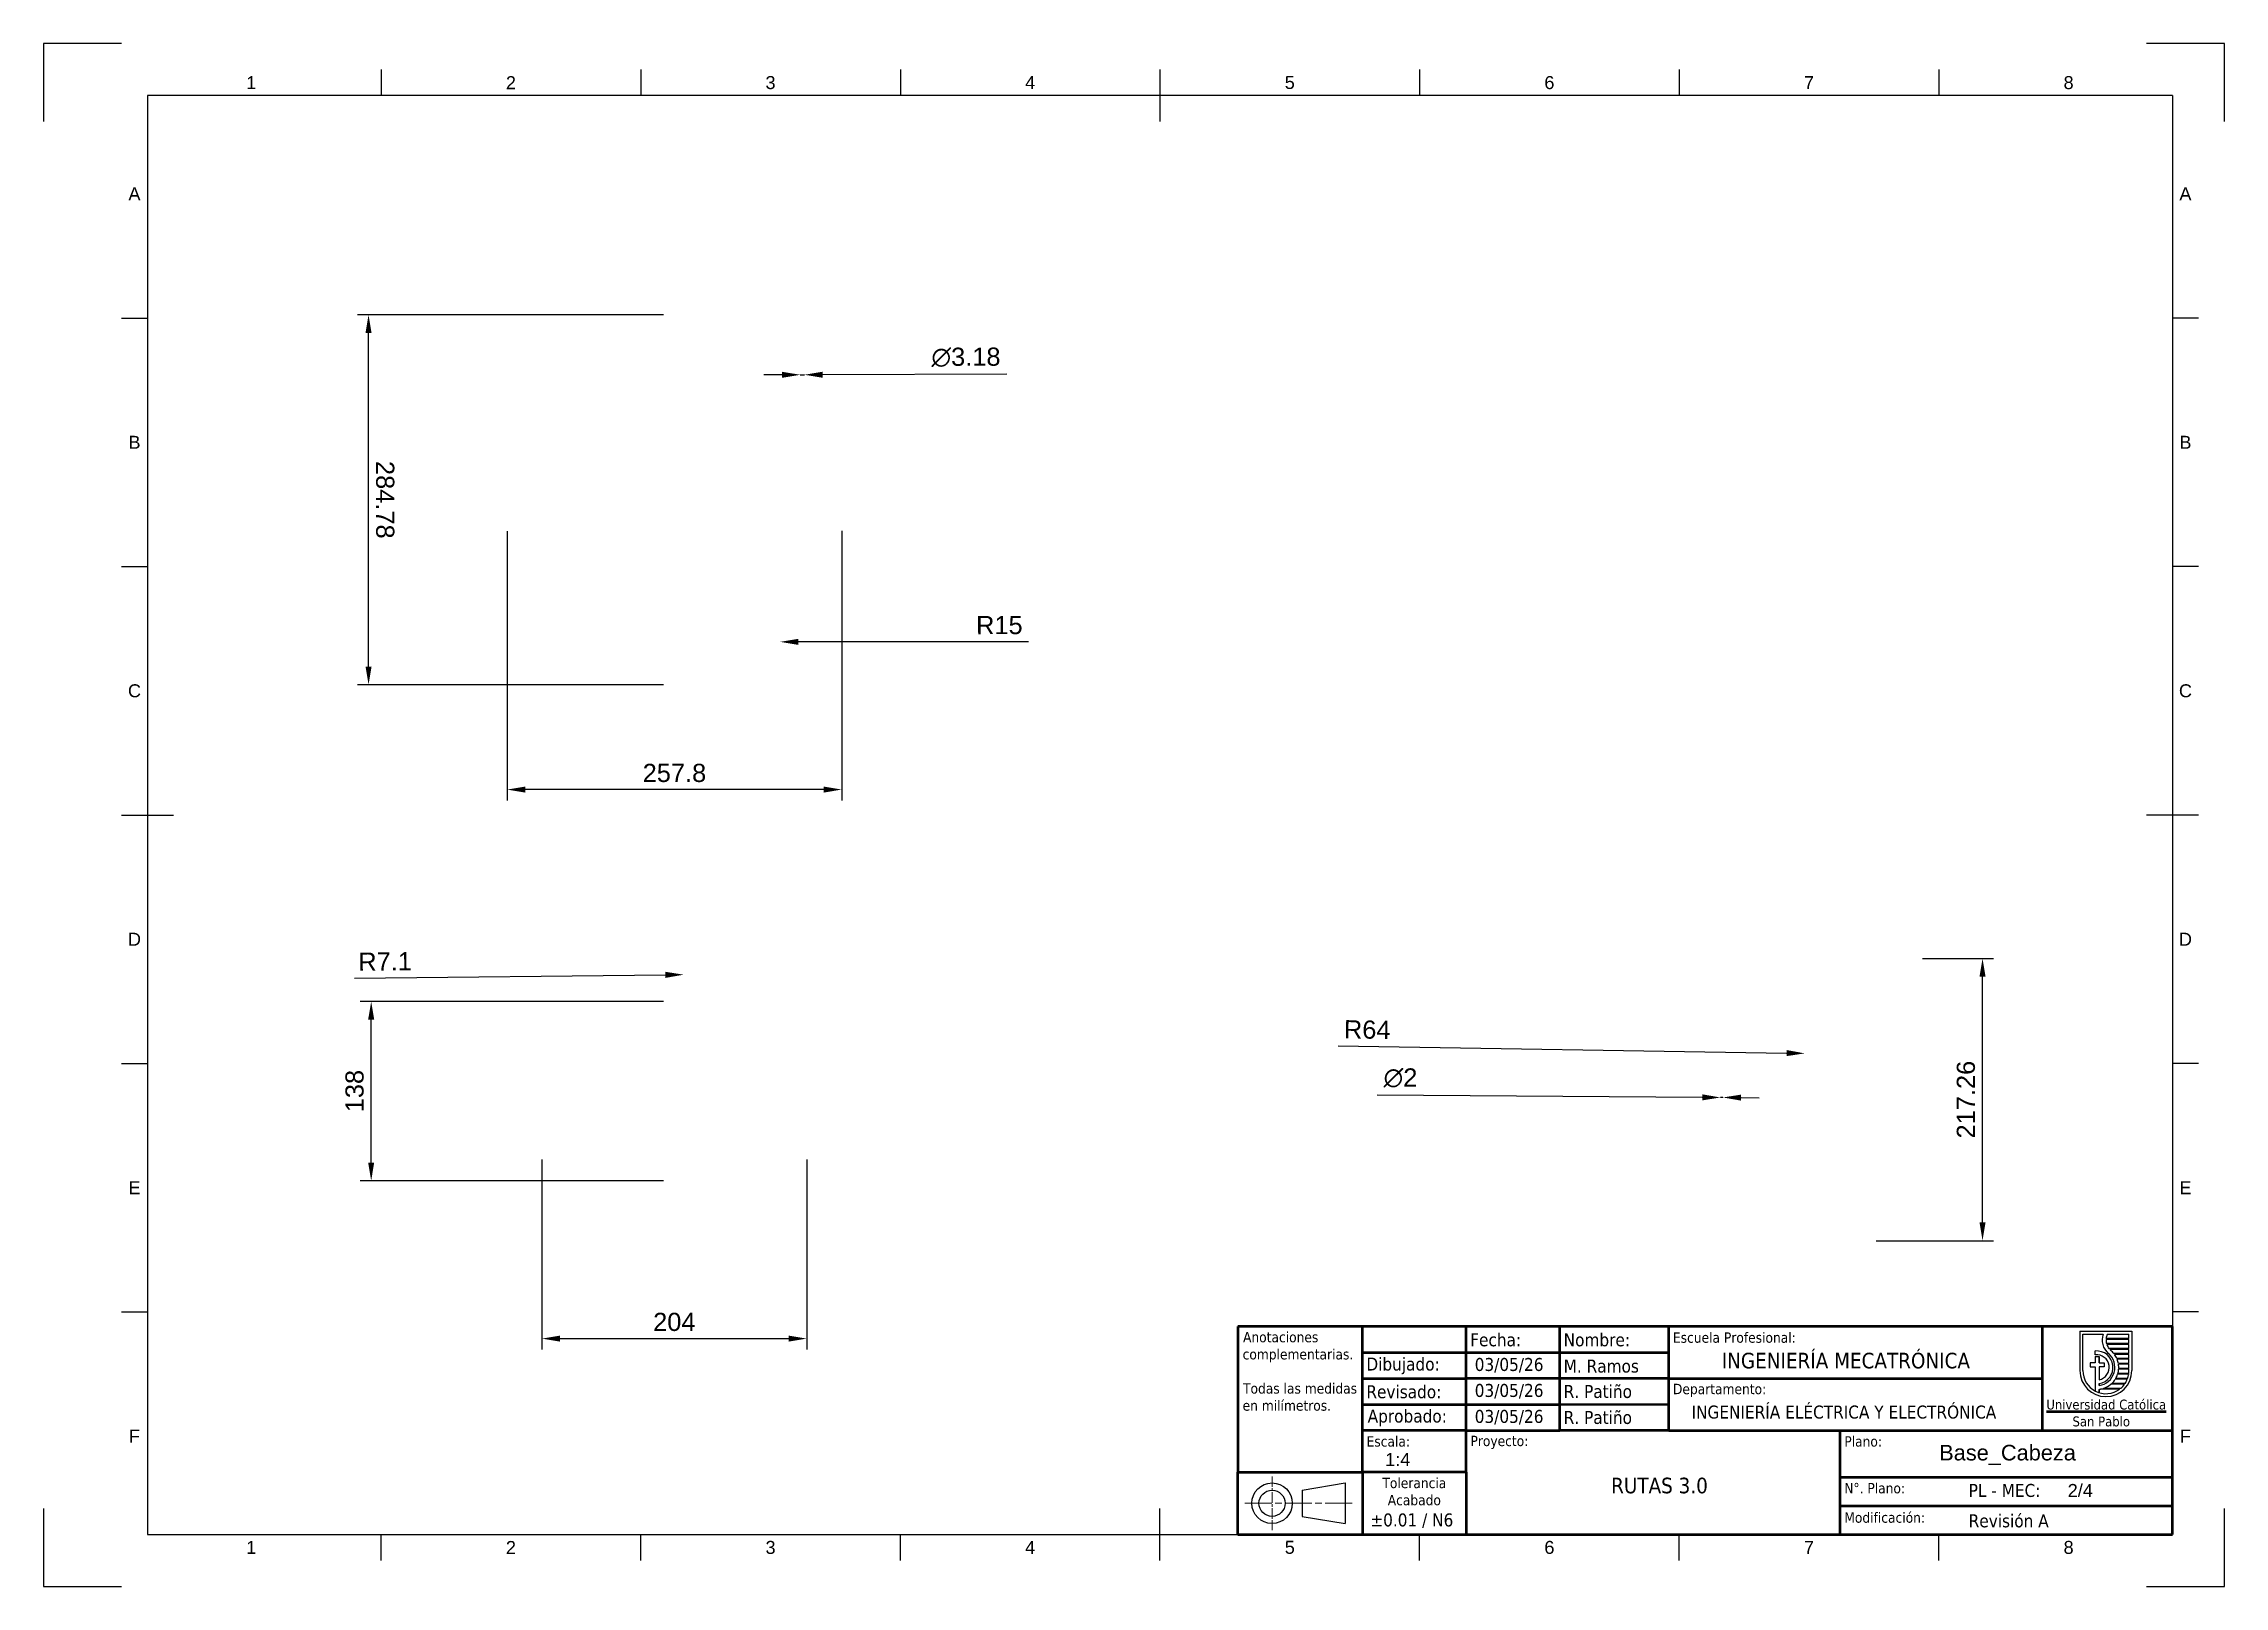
# Paper-space layout 'Plano1' of a CAD drawing. Header units: millimetres. Extents: x 0 to 420, y 0 to 297.
import ezdxf
from ezdxf.enums import TextEntityAlignment as Align

# ---------------------------------------------------------------- set-up
doc = ezdxf.new("R2010")
doc.units = ezdxf.units.MM
doc.header["$LTSCALE"] = 0.75
doc.linetypes.add('CHAIN', pattern=[0.3543, 0.2362, -0.0295, 0.0591, -0.0295])
for name, color, linetype, lineweight in [('BORDER', 7, 'Continuous', 25), ('FD_Dimensions', 7, 'Continuous', 25), ('Notes', 7, 'Continuous', 25), ('Title (ISO)', 7, 'Continuous', 50), ('TITLEBLOCK', 7, 'Continuous', 35)]:
    doc.layers.add(name, color=color, linetype=linetype, lineweight=lineweight)
doc.styles.add('FusionTitle', font='arial.ttf')
doc.styles.add('MtXpl_Tahoma', font='tahoma.ttf')
doc.styles.add('MtXpl_Tahoma_1', font='tahomabd.ttf')
doc.styles.get("Standard").update_dxf_attribs({"font": 'arial.ttf'})
doc.dimstyles.new('Dim-ISO-25', dxfattribs={"dimtxt": 3.5, "dimasz": 3.5, "dimexe": 2.1, "dimexo": 2.1, "dimgap": 1.4, "dimtad": 1, "dimzin": 12, "dimdsep": 46, "dimtxsty": 'Standard', "dimcen": 0, "dimazin": 3, "dimtp": 0.1, "dimtm": 0.1, "dimtfac": 0.714286, "dimtmove": 0, "dimatfit": 3, "dimfxl": 1, "dimtzin": 12, "dimarcsym": 0})

# ---------------------------------------------------------------- blocks, each defined once
blk = doc.blocks.new('ISO_A3_SHEET')
at = {"layer": 'BORDER'}
for p, q in [((65, 292), (65, 287)), ((115, 292), (115, 287)), ((165, 292), (165, 287)), ((215, 292), (215, 282)), ((265, 292), (265, 287)), ((315, 292), (315, 287)), ((365, 292), (365, 287)), ((410, 287), (20, 287)), ((20, 287), (20, 10)), ((410, 287), (410, 10)), ((15, 244.16666), (20, 244.16666)), ((415, 244.16666), (410, 244.16666)), ((15, 196.33333), (20, 196.33333)), ((415, 196.33333), (410, 196.33333)), ((15, 148.5), (25, 148.5)), ((415, 148.5), (405, 148.5)), ((15, 100.66667), (20, 100.66667)), ((415, 100.66667), (410, 100.66667)), ((15, 52.83334), (20, 52.83334)), ((415, 52.83334), (410, 52.83334)), ((215, 5), (215, 15)), ((20, 10), (410, 10)), ((65, 5), (65, 10)), ((115, 5), (115, 10)), ((165, 5), (165, 10)), ((265, 5), (265, 10)), ((315, 5), (315, 10)), ((365, 5), (365, 10))]:
    blk.add_line(p, q, dxfattribs=at)
at = {"layer": 'Defpoints'}
for p, q in [((15, 297), (0, 297)), ((0, 297), (0, 282)), ((420, 297), (405, 297)), ((420, 282), (420, 297)), ((0, 15), (0, 0)), ((420, 0), (420, 15)), ((0, 0), (15, 0)), ((405, 0), (420, 0))]:
    blk.add_line(p, q, dxfattribs=at)
at = {"layer": 'BORDER', "style": 'FusionTitle'}
for s, p in [('1', (40, 289.5)), ('2', (90, 289.5)), ('3', (140, 289.5)), ('4', (190, 289.5)), ('5', (240, 289.5)), ('6', (290, 289.5)), ('7', (340, 289.5)), ('8', (390, 289.5)), ('A', (17.5, 268.08333)), ('A', (412.5, 268.08333)), ('B', (17.5, 220.25)), ('B', (412.5, 220.25)), ('C', (17.5, 172.41667)), ('C', (412.5, 172.41667)), ('D', (17.5, 124.58334)), ('D', (412.5, 124.58334)), ('E', (17.5, 76.75001)), ('E', (412.5, 76.75001)), ('F', (17.5, 28.91668)), ('F', (412.5, 28.91668)), ('1', (40, 7.5)), ('2', (90, 7.5)), ('3', (140, 7.5)), ('4', (190, 7.5)), ('5', (240, 7.5)), ('6', (290, 7.5)), ('7', (340, 7.5)), ('8', (390, 7.5))]:
    blk.add_text(s, height=2.5, dxfattribs=at).set_placement(p, align=Align.MIDDLE)
blk = doc.blocks.new('MEC_UCSP_2026_ROTULO')
at = {"color": 7, "lineweight": 25}
blk.add_line((-17.82, 39.13), (-7.82, 39.13), dxfattribs=at)
at = {"lineweight": 25}
for p, q in [((-17.82, 39.13), (-17.82, 31.53)), ((-17.26, 31.53), (-17.26, 38.57)), ((-17.26, 38.57), (-13.32, 38.57)), ((-12.52, 38.57), (-8.38, 38.57)), ((-8.38, 37.69), (-8.38, 38.57)), ((-7.82, 39.13), (-7.82, 31.53)), ((-14.86, 34.59), (-14.86, 35.33)), ((-14.86, 34.23), (-14.86, 33.01)), ((-14.86, 34.23), (-14.12, 34.23)), ((-14.12, 34.23), (-14.12, 33.01)), ((-8.38, 37.53), (-12.79, 37.53)), ((-8.38, 37.69), (-12.78, 37.69)), ((-8.38, 36.73), (-12.71, 36.73)), ((-8.38, 36.58), (-12.66, 36.58)), ((-8.38, 35.77), (-12.21, 35.77)), ((-8.38, 35.62), (-12.08, 35.62)), ((-8.38, 34.82), (-11.28, 34.82)), ((-8.38, 34.66), (-11.16, 34.66)), ((-8.38, 33.86), (-10.71, 33.86)), ((-8.38, 33.71), (-10.64, 33.71)), ((-8.38, 36.73), (-8.38, 37.53)), ((-8.38, 35.77), (-8.38, 36.58)), ((-8.38, 34.82), (-8.38, 35.62)), ((-8.38, 33.86), (-8.38, 34.66)), ((-8.38, 32.9), (-8.38, 33.71)), ((-14.86, 33.01), (-15.86, 33.01)), ((-15.86, 33.01), (-15.86, 32.27)), ((-15.86, 32.27), (-14.86, 32.27)), ((-14.86, 32.27), (-14.86, 27.58)), ((-14.12, 33.01), (-13.13, 33.01)), ((-14.12, 32.27), (-14.12, 29.78)), ((-13.13, 32.27), (-14.12, 32.27)), ((-13.13, 33.01), (-13.13, 32.27)), ((-8.7, 29.88), (-11.02, 29.88)), ((-8.64, 30.03), (-10.92, 30.03)), ((-8.44, 30.84), (-10.57, 30.84)), ((-8.41, 30.99), (-10.52, 30.99)), ((-8.38, 32.9), (-10.42, 32.9)), ((-8.38, 32.75), (-10.39, 32.75)), ((-8.38, 31.79), (-10.37, 31.79)), ((-8.38, 31.95), (-10.36, 31.95)), ((-8.38, 31.95), (-8.38, 32.75)), ((-8.38, 31.53), (-8.38, 31.79)), ((-14.12, 29.03), (-14.12, 28.67)), ((-14.12, 27.93), (-14.12, 27.28)), ((-10.17, 27.97), (-13.85, 27.97)), ((-9.97, 28.12), (-13.26, 28.12)), ((-9.22, 28.92), (-11.84, 28.92)), ((-9.12, 29.08), (-11.67, 29.08))]:
    blk.add_line(p, q, dxfattribs=at)
for p, q in [((-14.12, 34.23), (-14.12, 33.01)), ((-14.12, 29.03), (-14.12, 28.67)), ((-14.12, 27.93), (-14.12, 27.28))]:
    blk.add_line(p, q)
for centre, radius, start, end in [((-10.22, 37.4), 3.32, 159.4919, 229.9701), ((-10.22, 37.4), 2.58, 153.2124, 173.7257), ((-14.62, 32.16), 3.17, 279.0593, 94.3439), ((-14.62, 32.16), 2.44, 281.8358, 95.6623), ((-14.62, 32.16), 3.53, 278.1382, 49.9701), ((-10.22, 37.4), 2.58, 177.1373, 195.1765), ((-10.22, 37.4), 2.58, 198.7319, 219.2627), ((-14.62, 32.16), 4.27, 38.4452, 49.9701), ((-14.62, 32.16), 4.27, 23.4265, 35.8674), ((-14.62, 32.16), 4.27, 9.9842, 21.2057), ((-12.82, 31.53), 5, 180, 0), ((-12.82, 31.53), 4.44, 180, 306.7065), ((-14.62, 32.16), 4.27, 313.664, 327.6519), ((-14.62, 32.16), 4.27, 330.0525, 341.8885), ((-14.62, 32.16), 4.27, 344.0373, 355.0278), ((-14.62, 32.16), 4.27, 357.0871, 7.9045), ((-12.82, 31.53), 4.44, 326.5146, 338.2428), ((-12.82, 31.53), 4.44, 340.3541, 351.0741), ((-12.82, 31.53), 4.44, 353.0681, 0), ((-14.62, 32.16), 4.27, 276.7227, 280.4384), ((-14.62, 32.16), 4.27, 288.631, 310.6014), ((-12.82, 31.53), 4.44, 309.8932, 324.1128)]:
    blk.add_arc(centre, radius, start, end, dxfattribs=at)
at = {"lineweight": 35}
blk.add_arc((-10.22, 37.4), 2.58, 223.8063, 229.9701, dxfattribs=at)
at = {"layer": 'Title (ISO)'}
for p, q in [((0, 40), (-180, 40)), ((-180, 40), (-180, 12)), ((-156, 35), (-156, 40)), ((-136, 35), (-136, 40)), ((-118, 35), (-118, 40)), ((-97, 35), (-97, 40)), ((-25, 20), (-25, 40)), ((0, 11), (0, 40)), ((-156, 29.95), (-156, 35)), ((-156, 35), (-136, 35)), ((-136, 35), (-118, 35)), ((-136, 30), (-136, 35)), ((-118, 30), (-118, 35.01)), ((-118, 35), (-97, 35)), ((-97, 30), (-97, 35)), ((-156, 30), (-136, 30)), ((-156, 24.96), (-156, 29.95)), ((-136, 20), (-136, 30)), ((-136, 30), (-136, 30)), ((-118, 30), (-136, 30)), ((-118, 25.06), (-118, 30)), ((-97, 30), (-118, 30)), ((-97, 30), (-25, 30)), ((-97, 25), (-97, 30)), ((-156, 25), (-136, 25)), ((-156, 20), (-156, 24.96)), ((-136, 25), (-118, 25)), ((-118, 20), (-118, 25.06)), ((-97, 24.94), (-118, 25)), ((-97, 20), (-97, 25)), ((-136, 20), (-156, 20)), ((-156, 12), (-156, 20)), ((-136, 12), (-136, 20)), ((-136, 20), (-118, 20)), ((-97, 20), (-118, 20)), ((-97, 20), (-64, 20)), ((-64, 11), (-64, 20)), ((-64, 20), (0, 20)), ((-180, 12), (-156, 12)), ((-180, 0), (-180, 12)), ((-136, 12), (-156, 12)), ((-156, 12), (-156, 0)), ((-136, 12), (-136, 0)), ((-64, 11), (0, 11)), ((-64, 5.5), (-64, 11)), ((0, 0), (0, 11)), ((-64, 0), (-64, 5.5)), ((-64, 5.5), (-0.09, 5.5)), ((-180, 0), (0, 0))]:
    blk.add_line(p, q, dxfattribs=at)
at = {"layer": 'Title (ISO)', "linetype": 'CHAIN', "lineweight": 18, "ltscale": 11.506328}
blk.add_line((-173.41, 11.18), (-173.41, 0.82), dxfattribs=at)
at = {"layer": 'Title (ISO)', "lineweight": 25}
for p, q in [((-167.64, 8.52), (-159.31, 9.9)), ((-167.64, 8.52), (-167.64, 3.48)), ((-159.31, 9.9), (-159.31, 2.1)), ((-167.64, 3.48), (-159.31, 2.1))]:
    blk.add_line(p, q, dxfattribs=at)
at = {"layer": 'Title (ISO)', "linetype": 'CHAIN', "lineweight": 18, "ltscale": 29.126099}
blk.add_line((-178.64, 6), (-158, 6), dxfattribs=at)
at = {"layer": 'Title (ISO)', "lineweight": 25}
for radius in [3.9, 2.52]:
    blk.add_circle((-173.41, 6), radius, dxfattribs=at)
at = {"layer": 'Title (ISO)'}
for s, height, style, p in [('Anotaciones', 2, 'MtXpl_Tahoma', (-179, 36.99)), ('Fecha:', 2.5, 'MtXpl_Tahoma', (-135.25, 36.22)), ('Nombre:', 2.5, 'MtXpl_Tahoma', (-117.25, 36.22)), ('Escuela Profesional:', 2, 'MtXpl_Tahoma', (-96.2, 36.9)), ('complementarias.', 2, 'MtXpl_Tahoma', (-179.08, 33.69)), ('Dibujado:', 2.5, 'MtXpl_Tahoma', (-155.25, 31.55)), ('03/05/26', 2.5, 'MtXpl_Tahoma', (-134.38, 31.47)), ('M. Ramos', 2.5, 'MtXpl_Tahoma', (-117.25, 31.16)), ('INGENIERÍA MECATRÓNICA', 3, 'MtXpl_Tahoma', (-86.81, 31.97)), ('Todas las medidas', 2, 'MtXpl_Tahoma', (-179, 27.11)), ('en milímetros.', 2, 'MtXpl_Tahoma', (-179.08, 23.82)), ('Revisado:', 2.5, 'MtXpl_Tahoma', (-155.25, 26.22)), ('03/05/26', 2.5, 'MtXpl_Tahoma', (-134.38, 26.47)), ('R. Patiño', 2.5, 'MtXpl_Tahoma', (-117.25, 26.27)), ('Departamento:', 2, 'MtXpl_Tahoma', (-96.2, 27)), ('INGENIERÍA ELÉCTRICA Y ELECTRÓNICA', 2.5, 'MtXpl_Tahoma', (-92.63, 22.31)), ('%%UUniversidad Católica', 1.9, 'MtXpl_Tahoma', (-24.29, 24.05)), ('Aprobado:', 2.5, 'MtXpl_Tahoma', (-155, 21.54)), ('03/05/26', 2.5, 'MtXpl_Tahoma', (-134.38, 21.47)), ('R. Patiño', 2.5, 'MtXpl_Tahoma', (-117.25, 21.27)), ('San Pablo', 1.9, 'MtXpl_Tahoma_1', (-19.25, 20.8)), ('Escala:', 2, 'MtXpl_Tahoma', (-155.2, 16.91)), ('Proyecto:', 2, 'MtXpl_Tahoma', (-135.2, 17)), ('Plano:', 2, 'MtXpl_Tahoma', (-63.2, 16.91)), ('Tolerancia', 2, 'MtXpl_Tahoma', (-152.16, 8.91)), ('RUTAS 3.0', 3, 'MtXpl_Tahoma', (-108.11, 7.92)), ('N°. Plano:', 2, 'MtXpl_Tahoma', (-63.2, 7.91)), ('PL - MEC:', 2.5, 'MtXpl_Tahoma', (-39.25, 7.22)), ('Acabado', 2, 'MtXpl_Tahoma', (-151.13, 5.62)), ('Modificación:', 2, 'MtXpl_Tahoma', (-63.2, 2.25)), ('±0.01 / N6', 2.5, 'MtXpl_Tahoma', (-154.49, 1.54)), ('Revisión A', 2.5, 'MtXpl_Tahoma', (-39.25, 1.37))]:
    blk.add_text(s, height=height, dxfattribs=dict(at, style=style)).set_placement(p)
at = {"layer": 'TITLEBLOCK', "lineweight": 13}
blk.add_attdef('SCALE', (-151.64, 13.18), '', height=2.5, dxfattribs=at)
blk.add_attdef('SHEET', text='', height=2.5, dxfattribs=at).set_placement((-17.75, 7.21), align=Align.CENTER)
blk = doc.blocks.new('*D122')
at = {"layer": 'Defpoints', "color": 0, "transparency": 16777216}
for p in [(307.18, 103.13), (323.18, 102.87)]:
    blk.add_point(p, dxfattribs=at)
at = {"layer": 'FD_Dimensions', "color": 0, "lineweight": -2, "transparency": 16777216}
blk.add_line((249.3, 104.08), (335.68, 102.66), dxfattribs=at)
at = {"layer": 'FD_Dimensions', "color": 0, "transparency": 16777216}
blk.add_solid([(335.69, 103.25), (335.67, 102.08), (339.18, 102.61)], dxfattribs=at)
at = {"layer": 'FD_Dimensions', "color": 0, "transparency": 16777216, "insert": (254.92, 107.17), "char_height": 3.5, "attachment_point": 5, "rotation": 359.0625}
blk.add_mtext('R64', dxfattribs=at)
blk = doc.blocks.new('*D123')
at = {"layer": 'Defpoints', "color": 0, "transparency": 16777216}
for p in [(322.93, 94.12), (323.43, 94.12)]:
    blk.add_point(p, dxfattribs=at)
at = {"layer": 'FD_Dimensions', "color": 0, "lineweight": -2, "transparency": 16777216}
for p, q in [((256.86, 94.62), (319.43, 94.15)), ((323.43, 94.12), (322.93, 94.12)), ((326.93, 94.09), (330.43, 94.06))]:
    blk.add_line(p, q, dxfattribs=at)
at = {"layer": 'FD_Dimensions', "color": 0, "transparency": 16777216}
for points in [[(319.43, 94.73), (319.43, 93.56), (322.93, 94.12)], [(326.93, 94.67), (326.93, 93.51), (323.43, 94.12)]]:
    blk.add_solid(points, dxfattribs=at)
at = {"layer": 'FD_Dimensions', "color": 0, "transparency": 16777216, "insert": (261.32, 97.87), "char_height": 3.5, "attachment_point": 5, "rotation": 359.5678}
blk.add_mtext('∅2', dxfattribs=at)
blk = doc.blocks.new('*D126')
at = {"layer": 'Defpoints', "color": 0, "transparency": 16777216}
for p in [(145.73, 233.25), (146.52, 233.25)]:
    blk.add_point(p, dxfattribs=at)
at = {"layer": 'FD_Dimensions', "color": 0, "lineweight": -2, "transparency": 16777216}
for p, q in [((142.23, 233.24), (138.73, 233.23)), ((145.73, 233.25), (146.52, 233.25)), ((185.51, 233.35), (150.02, 233.26))]:
    blk.add_line(p, q, dxfattribs=at)
at = {"layer": 'FD_Dimensions', "color": 0, "transparency": 16777216}
for points in [[(142.23, 233.82), (142.23, 232.66), (145.73, 233.25)], [(150.02, 233.84), (150.02, 232.68), (146.52, 233.25)]]:
    blk.add_solid(points, dxfattribs=at)
at = {"layer": 'FD_Dimensions', "color": 0, "transparency": 16777216, "insert": (177.64, 236.61), "char_height": 3.5, "attachment_point": 5, "rotation": 0.1449}
blk.add_mtext('∅3.18', dxfattribs=at)
blk = doc.blocks.new('*D127')
at = {"layer": 'Defpoints', "color": 0, "transparency": 16777216}
for p in [(89.26, 205.27), (153.71, 205.28), (89.27, 153.39)]:
    blk.add_point(p, dxfattribs=at)
at = {"layer": 'FD_Dimensions', "color": 0, "lineweight": -2, "transparency": 16777216}
for p, q in [((89.26, 203.17), (89.27, 151.29)), ((153.71, 203.18), (153.72, 151.3)), ((150.22, 153.4), (92.77, 153.39))]:
    blk.add_line(p, q, dxfattribs=at)
at = {"layer": 'FD_Dimensions', "color": 0, "transparency": 16777216}
for points in [[(92.77, 153.97), (92.77, 152.81), (89.27, 153.39)], [(150.22, 153.98), (150.22, 152.81), (153.72, 153.4)]]:
    blk.add_solid(points, dxfattribs=at)
at = {"layer": 'FD_Dimensions', "color": 0, "transparency": 16777216, "insert": (121.49, 156.58), "char_height": 3.5, "attachment_point": 5, "rotation": 0.0082}
blk.add_mtext('257.8', dxfattribs=at)
blk = doc.blocks.new('*D128')
at = {"layer": 'Defpoints', "color": 0, "transparency": 16777216}
for p in [(62.58, 244.78), (121.49, 244.78), (121.5, 173.59)]:
    blk.add_point(p, dxfattribs=at)
at = {"layer": 'FD_Dimensions', "color": 0, "lineweight": -2, "transparency": 16777216}
for p, q in [((119.39, 244.78), (60.48, 244.78)), ((62.58, 177.08), (62.58, 241.28)), ((119.4, 173.59), (60.48, 173.58))]:
    blk.add_line(p, q, dxfattribs=at)
at = {"layer": 'FD_Dimensions', "color": 0, "transparency": 16777216}
for points in [[(63.16, 241.28), (61.99, 241.28), (62.58, 244.78)], [(63.16, 177.08), (62, 177.08), (62.58, 173.58)]]:
    blk.add_solid(points, dxfattribs=at)
at = {"layer": 'FD_Dimensions', "color": 0, "transparency": 16777216, "insert": (65.77, 209.18), "char_height": 3.5, "attachment_point": 5, "rotation": 270.0048}
blk.add_mtext('284.78', dxfattribs=at)
blk = doc.blocks.new('*D129')
at = {"layer": 'Defpoints', "color": 0, "transparency": 16777216}
for p in [(145.61, 181.83), (149.36, 181.83)]:
    blk.add_point(p, dxfattribs=at)
at = {"layer": 'FD_Dimensions', "color": 0, "lineweight": -2, "transparency": 16777216}
blk.add_line((189.67, 181.86), (145.36, 181.83), dxfattribs=at)
at = {"layer": 'FD_Dimensions', "color": 0, "transparency": 16777216}
blk.add_solid([(145.36, 182.42), (145.36, 181.25), (141.86, 181.83)], dxfattribs=at)
at = {"layer": 'FD_Dimensions', "color": 0, "transparency": 16777216, "insert": (184.07, 185.04), "char_height": 3.5, "attachment_point": 5, "rotation": 0.035}
blk.add_mtext('R15', dxfattribs=at)
blk = doc.blocks.new('*D130')
at = {"layer": 'Defpoints', "color": 0, "transparency": 16777216}
for p in [(95.97, 84.25), (146.97, 84.29), (146.97, 47.7)]:
    blk.add_point(p, dxfattribs=at)
at = {"layer": 'FD_Dimensions', "color": 0, "lineweight": -2, "transparency": 16777216}
for p, q in [((95.97, 82.15), (95.97, 45.6)), ((146.97, 82.19), (146.97, 45.6)), ((99.47, 47.7), (143.47, 47.7))]:
    blk.add_line(p, q, dxfattribs=at)
at = {"layer": 'FD_Dimensions', "color": 0, "transparency": 16777216}
for points in [[(99.47, 48.28), (99.47, 47.12), (95.97, 47.7)], [(143.47, 48.28), (143.47, 47.12), (146.97, 47.7)]]:
    blk.add_solid(points, dxfattribs=at)
at = {"layer": 'FD_Dimensions', "color": 0, "transparency": 16777216, "insert": (121.47, 50.89), "char_height": 3.5, "attachment_point": 5}
blk.add_mtext('204', dxfattribs=at)
blk = doc.blocks.new('*D131')
at = {"layer": 'Defpoints', "color": 0, "transparency": 16777216}
for p in [(63.09, 112.6), (121.49, 112.6), (121.49, 78.1)]:
    blk.add_point(p, dxfattribs=at)
at = {"layer": 'FD_Dimensions', "color": 0, "lineweight": -2, "transparency": 16777216}
for p, q in [((119.39, 112.6), (60.99, 112.6)), ((63.09, 81.6), (63.09, 109.1)), ((119.39, 78.1), (60.99, 78.1))]:
    blk.add_line(p, q, dxfattribs=at)
at = {"layer": 'FD_Dimensions', "color": 0, "transparency": 16777216}
for points in [[(62.5, 109.1), (63.67, 109.1), (63.09, 112.6)], [(62.5, 81.6), (63.67, 81.6), (63.09, 78.1)]]:
    blk.add_solid(points, dxfattribs=at)
at = {"layer": 'FD_Dimensions', "color": 0, "transparency": 16777216, "insert": (59.9, 95.35), "char_height": 3.5, "attachment_point": 5, "rotation": 90}
blk.add_mtext('138', dxfattribs=at)
blk = doc.blocks.new('*D132')
at = {"layer": 'Defpoints', "color": 0, "transparency": 16777216}
for p in [(119.71, 117.72), (121.49, 117.74)]:
    blk.add_point(p, dxfattribs=at)
at = {"layer": 'FD_Dimensions', "color": 0, "lineweight": -2, "transparency": 16777216}
blk.add_line((59.88, 117.09), (119.76, 117.73), dxfattribs=at)
at = {"layer": 'FD_Dimensions', "color": 0, "transparency": 16777216}
blk.add_solid([(119.76, 118.31), (119.77, 117.14), (123.26, 117.76)], dxfattribs=at)
at = {"layer": 'FD_Dimensions', "color": 0, "transparency": 16777216, "insert": (65.77, 120.31), "char_height": 3.5, "attachment_point": 5, "rotation": 0.6063}
blk.add_mtext('R7.1', dxfattribs=at)
blk = doc.blocks.new('*D133')
at = {"layer": 'Defpoints', "color": 0, "transparency": 16777216}
for p in [(359.79, 120.87), (373.42, 120.87), (350.81, 66.55)]:
    blk.add_point(p, dxfattribs=at)
at = {"layer": 'FD_Dimensions', "color": 0, "lineweight": -2, "transparency": 16777216}
for p, q in [((361.89, 120.87), (375.52, 120.87)), ((373.42, 70.05), (373.42, 117.37)), ((352.91, 66.55), (375.52, 66.55))]:
    blk.add_line(p, q, dxfattribs=at)
at = {"layer": 'FD_Dimensions', "color": 0, "transparency": 16777216}
for points in [[(372.84, 117.37), (374, 117.37), (373.42, 120.87)], [(372.84, 70.05), (374, 70.05), (373.42, 66.55)]]:
    blk.add_solid(points, dxfattribs=at)
at = {"layer": 'FD_Dimensions', "color": 0, "transparency": 16777216, "insert": (370.23, 93.71), "char_height": 3.5, "attachment_point": 5, "rotation": 90}
blk.add_mtext('217.26', dxfattribs=at)

psp = doc.layouts.new('Plano1')

# ---------------------------------------------------------------- block references
at = {"layer": 'BORDER'}
psp.add_blockref('ISO_A3_SHEET', (0, 0), dxfattribs=at)
at = {"layer": 'TITLEBLOCK'}
psp.add_blockref('MEC_UCSP_2026_ROTULO', (410, 10), dxfattribs=at).add_auto_attribs({'SCALE': '1:4', 'SHEET': '2/4'})

# ---------------------------------------------------------------- texts
at = {"layer": 'Notes', "insert": (346, 27.2429), "char_height": 3, "attachment_point": 1}
psp.add_mtext_dynamic_manual_height_columns('\\pi19.0781;Base_Cabeza', width=64, gutter_width=17.5, heights=[8.9999], dxfattribs=at)

# ---------------------------------------------------------------- dimensions: what is measured, and where the dimension line sits
at = {"layer": 'FD_Dimensions'}
for p1, p2, distance, picture, middle in [((121.4998, 173.5869), (121.4938, 244.7827), 58.9183, '*D128', (65.7655, 209.1802)), ((153.7131, 205.2798), (89.2621, 205.2705), 51.8815, '*D127', (121.4946, 156.5806))]:
    dim = psp.add_aligned_dim(p1=p1, p2=p2, distance=distance, dimstyle='Dim-ISO-25', override={"dimlfac": -4, "dimclrd": 0, "dimclre": 0}, dxfattribs=at)
    dim.commit()
    dim.dimension.update_dxf_attribs({"geometry": picture, "text_midpoint": middle})
for p1, p2, picture, middle in [((145.7278, 233.249), (146.5228, 233.251), '*D126', (177.6523, 233.3297)), ((323.43, 94.1168), (322.9301, 94.1206), '*D123', (261.2976, 94.5855))]:
    dim = psp.add_diameter_dim_2p(p1=p1, p2=p2, dimstyle='Dim-ISO-25', override={"dimlfac": -4, "dimclrd": 0, "dimclre": 0}, dxfattribs=at)
    dim.commit()
    dim.dimension.update_dxf_attribs({"geometry": picture, "text_midpoint": middle, "dimtype": 163})
for center, mpoint, picture, middle in [((145.6124, 181.8318), (149.3624, 181.8341), '*D129', (184.0756, 181.8553)), ((121.4875, 117.7437), (119.7126, 117.7249), '*D132', (65.8075, 117.1545)), ((323.1801, 102.8687), (307.1822, 103.1305), '*D122', (254.8722, 103.9865))]:
    dim = psp.add_radius_dim(center=center, mpoint=mpoint, dimstyle='Dim-ISO-25', override={"dimlfac": -4, "dimse1": 1, "dimclrd": 0, "dimclre": 0}, dxfattribs=at)
    dim.commit()
    dim.dimension.update_dxf_attribs({"geometry": picture, "text_midpoint": middle, "dimtype": 164})
for base, p1, p2, picture, middle in [((373.4195, 120.8687), (350.8051, 66.554), (359.7924, 120.8687), '*D133', (370.2325, 93.7113)), ((63.0851, 112.5997), (121.4875, 78.0997), (121.4875, 112.5997), '*D131', (59.8969, 95.3497))]:
    dim = psp.add_linear_dim(base=base, p1=p1, p2=p2, angle=270, dimstyle='Dim-ISO-25', override={"dimlfac": -4, "dimclrd": 0, "dimclre": 0}, dxfattribs=at)
    dim.commit()
    dim.dimension.update_dxf_attribs({"geometry": picture, "text_midpoint": middle})
dim = psp.add_linear_dim(base=(146.972, 47.6989), p1=(95.972, 84.2505), p2=(146.972, 84.2853), dimstyle='Dim-ISO-25', override={"dimlfac": -4, "dimclrd": 0, "dimclre": 0}, dxfattribs=at)
dim.commit()
dim.dimension.update_dxf_attribs({"geometry": '*D130', "text_midpoint": (121.472, 50.8859)})

doc.saveas('drawing.dxf')
